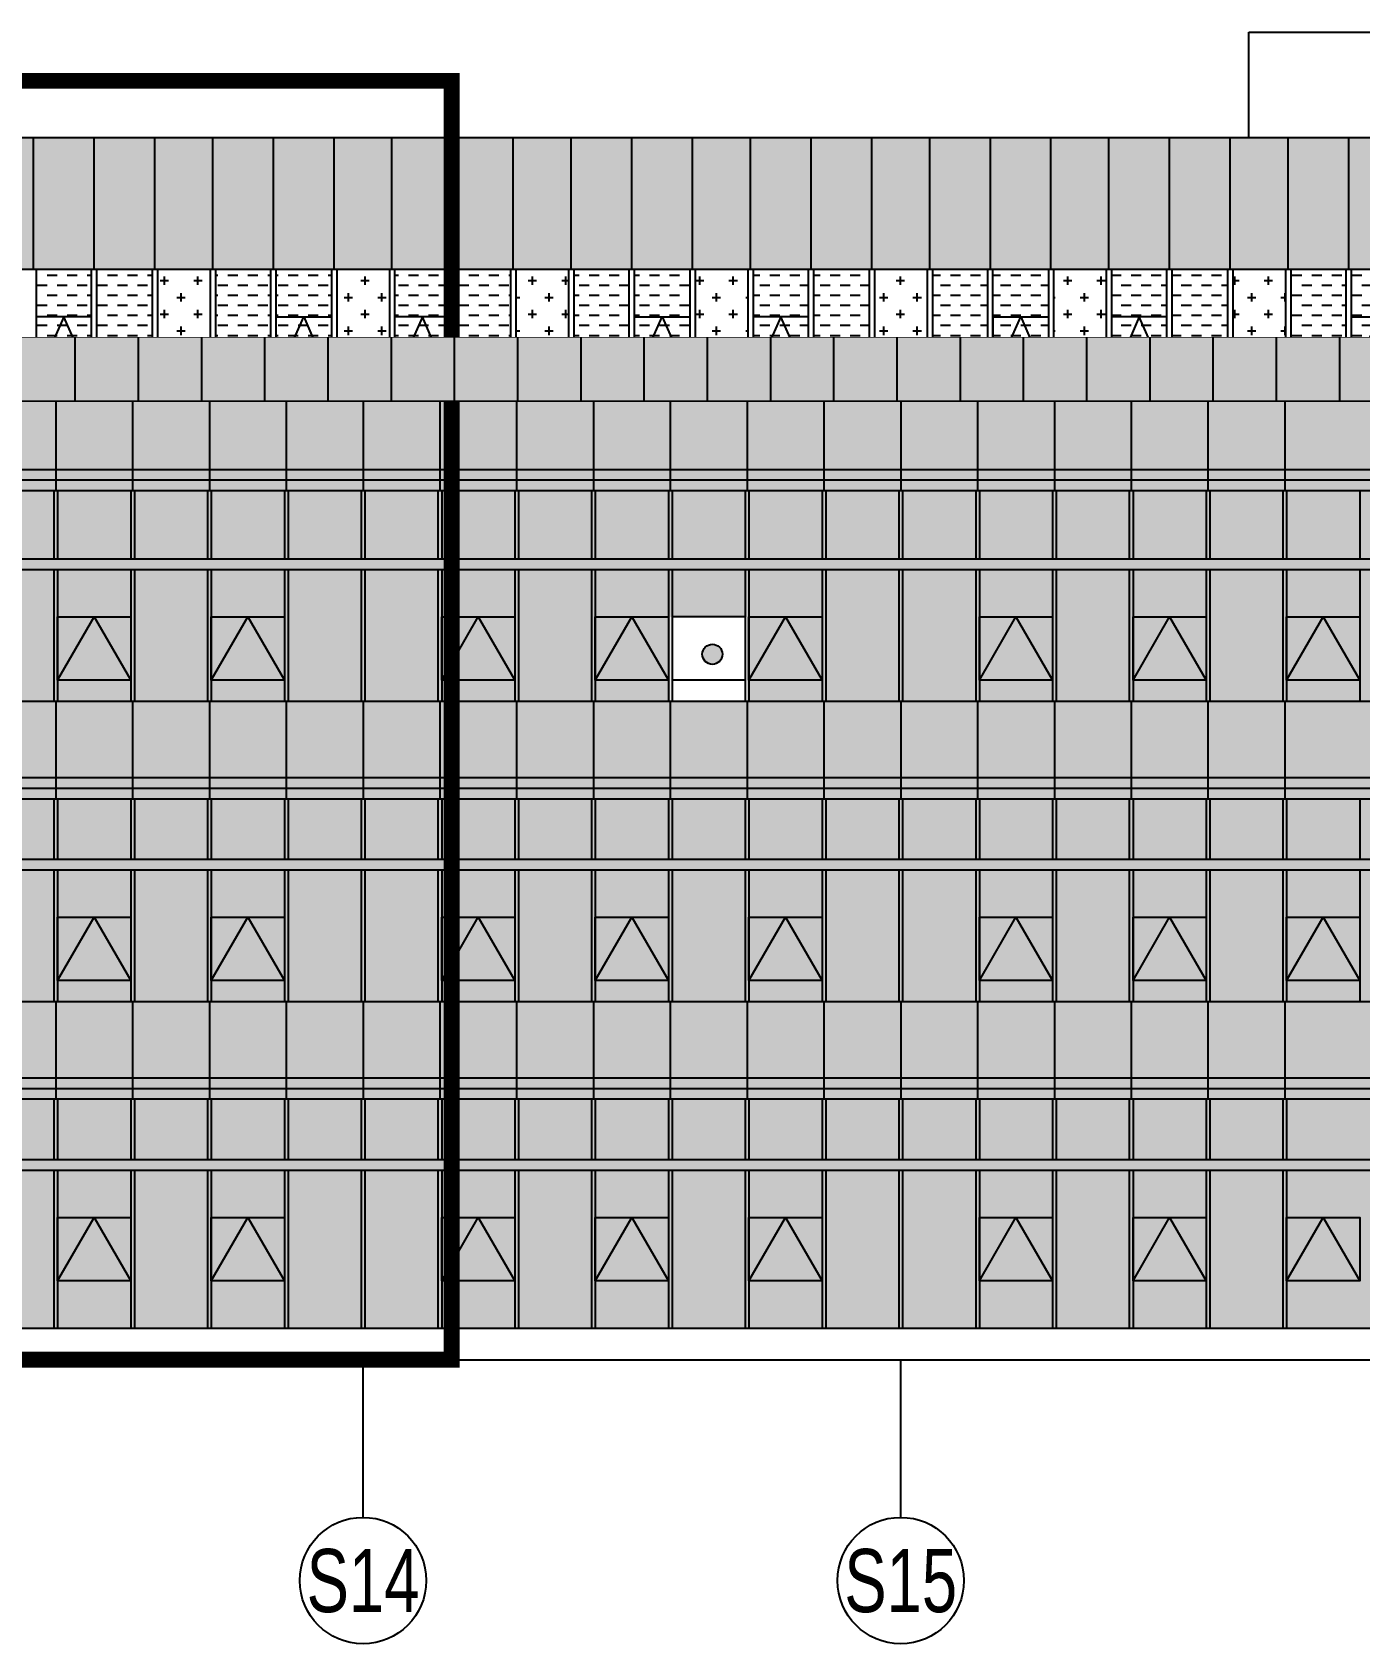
# Model space of a CAD drawing. Extents: x 1849385 to 2804940, y -773301 to -409130.
# Drawn here: x 2291785 to 2316982, y -550305 to -519712 of the extents above; entities that cross this region are included whole.
import ezdxf
from ezdxf.enums import TextEntityAlignment as Align
from ezdxf.xclip import XClip

# ---------------------------------------------------------------- set-up
doc = ezdxf.new("R2010")
doc.units = 0
doc.header["$XCLIPFRAME"] = 0
doc.linetypes.add('DASHED', pattern=[0.75, 0.5, -0.25])
for name, color, linetype in [('#填充层', 8, 'Continuous'), ('#大样、节点索引蓝线', 170, 'Continuous'), ('#幕墙分格线-立面', 7, 'Continuous'), ('#标注', 1, 'Continuous'), ('#结构边线+内凹外凸边线', 5, 'Continuous'), ('dim', 7, 'Continuous'), ('消防救援', 1, 'Continuous')]:
    doc.layers.add(name, color=color, linetype=linetype)
doc.styles.add('JHZX', font='jrs.shx', dxfattribs={"width": 0.6, "bigfont": 'jhz.shx'})
pattern_1 = [(0, (-2165390.6, 544911.9), (317.5, 317.5), [158.75, -476.25]), (90, (-2165311.2, 544832.54), (-317.5, 317.5), [158.75, -476.25])]
pattern_2 = [(0, (-2342986.7, 521711.91), (190.5, 190.5), [190.5, -190.5])]

# ---------------------------------------------------------------- blocks, each defined once
blk = doc.blocks.new('*U6')
at = {"linetype": 'ByBlock'}
blk.add_line((0, -20), (0, -10.02375), dxfattribs=at)
blk.add_circle((0, -24), 4, dxfattribs=at)
at = {"color": 2, "linetype": 'ByBlock', "style": 'JHZX', "width": 0.75}
blk.add_attdef('AXES', text='', height=4, dxfattribs=at).set_placement((0, -24), align=Align.MIDDLE_CENTER)
blk = doc.blocks.new('A$C1BDD5639')
at = {"layer": '消防救援', "linetype": 'ByBlock'}
h = blk.add_hatch(color=256, dxfattribs=at)
h.dxf.hatch_style = 1
edge = h.paths.add_edge_path()
edge.add_arc((-283, 16), 191, 0, 360)
blk.add_circle((-283, 16), 191, dxfattribs=at)
blk = doc.blocks.new('A$C1b7c4d9e')
at = {"layer": '#标注', "color": 6, "ltscale": 300}
blk.add_lwpolyline([(-694, 0), (694, 0), (694, -1200), (-694, -1200)], close=True, dxfattribs=at)
blk.add_lwpolyline([(-694, -1200), (0, 0), (694, -1200)], dxfattribs=at)
blk = doc.blocks.new('A$C27fe7896')
at = {"layer": '#标注', "color": 6, "ltscale": 300}
for points in [[(-596, 0), (596, 0), (596, -1200), (-596, -1200), (-596, 0)], [(-596, -1200), (0, 0), (596, -1200)]]:
    blk.add_lwpolyline(points, dxfattribs=at)
blk = doc.blocks.new('A$C46997a60')
at = {"layer": '#填充层'}
h = blk.add_hatch(dxfattribs=at)
h.set_pattern_fill('CROSS', color=8, scale=200)
h.set_pattern_definition(pattern_1)
h.paths.add_polyline_path([(128772, 19400), (129772, 19400), (129772, 20700), (128772, 20700)])
h = blk.add_hatch(dxfattribs=at)
h.set_pattern_fill('CROSS', color=8, scale=200)
h.set_pattern_definition(pattern_1)
h.paths.add_polyline_path([(132173, 19400), (133173, 19400), (133173, 20700), (132173, 20700)])
h = blk.add_hatch(dxfattribs=at)
h.set_pattern_fill('CROSS', color=8, scale=200)
h.set_pattern_definition(pattern_1)
h.paths.add_polyline_path([(135575, 19400), (136575, 19400), (136575, 20700), (135575, 20700)])
h = blk.add_hatch(dxfattribs=at)
h.set_pattern_fill('CROSS', color=8, scale=200)
h.set_pattern_definition(pattern_1)
h.paths.add_polyline_path([(138977, 19400), (139977, 19400), (139977, 20700), (138977, 20700)])
h = blk.add_hatch(dxfattribs=at)
h.set_pattern_fill('CROSS', color=8, scale=200)
h.set_pattern_definition(pattern_1)
h.paths.add_polyline_path([(142379, 19400), (143379, 19400), (143379, 20700), (142379, 20700)])
h = blk.add_hatch(dxfattribs=at)
h.set_pattern_fill('CROSS', color=8, scale=200)
h.set_pattern_definition(pattern_1)
h.paths.add_polyline_path([(145781, 19400), (146781, 19400), (146781, 20700), (145781, 20700)])
h = blk.add_hatch(dxfattribs=at)
h.set_pattern_fill('CROSS', color=8, scale=200)
h.set_pattern_definition(pattern_1)
h.paths.add_polyline_path([(149183, 19400), (150183, 19400), (150183, 20700), (149183, 20700)])
at = {"layer": '#幕墙分格线-立面'}
for p, q in [((149485, 23200), (149485, 25200)), ((149485, 25200), (163390, 25200)), ((28117, 23200), (177596, 23200)), ((28117, 20700), (177596, 20700)), ((126470, 20700), (126470, 19400)), ((127521, 19400), (127521, 20700)), ((127621, 19400), (127621, 20700)), ((128672, 20700), (128672, 19400)), ((128772, 20700), (128772, 19400)), ((129772, 20700), (129772, 19400)), ((129872, 20700), (129872, 19400)), ((130923, 19400), (130923, 20700)), ((131023, 19400), (131023, 20700)), ((132073, 20700), (132073, 19400)), ((132173, 20700), (132173, 19400)), ((133173, 20700), (133173, 19400)), ((133273, 20700), (133273, 19400)), ((134324, 19400), (134324, 20700)), ((134424, 19400), (134424, 20700)), ((135475, 20700), (135475, 19400)), ((135575, 20700), (135575, 19400)), ((136575, 20700), (136575, 19400)), ((136675, 20700), (136675, 19400)), ((137726, 19400), (137726, 20700)), ((137826, 19400), (137826, 20700)), ((138877, 20700), (138877, 19400)), ((138977, 20700), (138977, 19400)), ((139977, 20700), (139977, 19400)), ((140077, 20700), (140077, 19400)), ((141128, 19400), (141128, 20700)), ((141228, 19400), (141228, 20700)), ((142279, 20700), (142279, 19400)), ((142379, 20700), (142379, 19400)), ((143379, 20700), (143379, 19400)), ((143479, 20700), (143479, 19400)), ((144530, 19400), (144530, 20700)), ((144630, 19400), (144630, 20700)), ((145681, 20700), (145681, 19400)), ((145781, 20700), (145781, 19400)), ((146781, 20700), (146781, 19400)), ((146881, 20700), (146881, 19400)), ((147932, 19400), (147932, 20700)), ((148032, 19400), (148032, 20700)), ((149083, 20700), (149083, 19400)), ((149183, 20700), (149183, 19400)), ((150183, 20700), (150183, 19400)), ((150283, 20700), (150283, 19400)), ((151334, 19400), (151334, 20700)), ((151434, 19400), (151434, 20700)), ((16261, 18200), (177596, 18200)), ((16261, 18200), (177596, 18200)), ((16261, 16900), (177596, 16900)), ((16361, 16700), (177496, 16700)), ((16461, 16500), (177396, 16500)), ((126807, 16500), (126807, 15200)), ((126877, 16500), (126877, 15200)), ((128265, 16500), (128265, 15200)), ((128335, 16500), (128335, 15200)), ((129723, 16500), (129723, 15200)), ((129793, 16500), (129793, 15200)), ((131181, 16500), (131181, 15200)), ((131251, 16500), (131251, 15200)), ((132638, 16500), (132638, 15200)), ((132708, 16500), (132708, 15200)), ((134096, 16500), (134096, 15200)), ((134166, 16500), (134166, 15200)), ((135554, 16500), (135554, 15200)), ((135624, 16500), (135624, 15200)), ((137012, 16500), (137012, 15200)), ((137082, 16500), (137082, 15200)), ((138470, 16500), (138470, 15200)), ((138540, 16500), (138540, 15200)), ((139928, 16500), (139928, 15200)), ((139998, 16500), (139998, 15200)), ((141386, 16500), (141386, 15200)), ((141456, 16500), (141456, 15200)), ((142844, 16500), (142844, 15200)), ((142914, 16500), (142914, 15200)), ((144302, 16500), (144302, 15200)), ((144372, 16500), (144372, 15200)), ((145760, 16500), (145760, 15200)), ((145830, 16500), (145830, 15200)), ((147218, 16500), (147218, 15200)), ((147288, 16500), (147288, 15200)), ((148676, 16500), (148676, 15200)), ((148746, 16500), (148746, 15200)), ((150134, 16500), (150134, 15200)), ((150204, 16500), (150204, 15200)), ((151592, 16500), (151592, 15200)), ((16461, 15200), (175446, 15200)), ((16461, 15000), (175446, 15000)), ((126807, 15000), (126807, 12500)), ((126877, 15000), (126877, 12500)), ((128265, 15000), (128265, 12500)), ((128335, 15000), (128335, 12500)), ((129723, 15000), (129723, 12500)), ((129793, 15000), (129793, 12500)), ((131181, 15000), (131181, 12500)), ((131251, 15000), (131251, 12500)), ((132638, 15000), (132638, 12500)), ((132708, 15000), (132708, 12500)), ((134096, 15000), (134096, 12500)), ((134166, 15000), (134166, 12500)), ((135554, 15000), (135554, 12500)), ((135624, 15000), (135624, 12500)), ((137012, 15000), (137012, 12500)), ((137082, 15000), (137082, 12500)), ((138470, 15000), (138470, 12500)), ((138540, 15000), (138540, 12500)), ((139928, 15000), (139928, 12500)), ((139998, 15000), (139998, 12500)), ((141386, 15000), (141386, 12500)), ((141456, 15000), (141456, 12500)), ((142844, 15000), (142844, 12500)), ((142914, 15000), (142914, 12500)), ((144302, 15000), (144302, 12500)), ((144372, 15000), (144372, 12500)), ((145760, 15000), (145760, 12500)), ((145830, 15000), (145830, 12500)), ((147218, 15000), (147218, 12500)), ((147288, 15000), (147288, 12500)), ((148676, 15000), (148676, 12500)), ((148746, 15000), (148746, 12500)), ((150134, 15000), (150134, 12500)), ((150204, 15000), (150204, 12500)), ((151592, 15000), (151592, 12500)), ((16261, 12500), (198557, 12500)), ((126842, 12500), (126842, 10650)), ((128300, 12500), (128300, 10650)), ((129758, 12500), (129758, 10650)), ((131216, 12500), (131216, 10650)), ((132673, 12500), (132673, 10650)), ((134131, 12500), (134131, 10650)), ((135589, 12500), (135589, 10650)), ((137047, 12500), (137047, 10650)), ((138505, 12500), (138505, 10650)), ((139963, 12500), (139963, 10650)), ((141421, 12500), (141421, 10650)), ((142879, 12500), (142879, 10650)), ((144337, 12500), (144337, 10650)), ((145795, 12500), (145795, 10650)), ((147253, 12500), (147253, 10650)), ((148711, 12500), (148711, 10650)), ((150169, 12500), (150169, 10650)), ((16261, 11050), (198557, 11050)), ((16361, 10850), (198457, 10850)), ((16461, 10650), (198357, 10650)), ((126807, 10650), (126807, 9500)), ((126877, 10650), (126877, 9500)), ((128265, 10650), (128265, 9500)), ((128335, 10650), (128335, 9500)), ((129723, 10650), (129723, 9500)), ((129793, 10650), (129793, 9500)), ((131181, 10650), (131181, 9500)), ((131251, 10650), (131251, 9500)), ((132638, 10650), (132638, 9500)), ((132708, 10650), (132708, 9500)), ((134096, 10650), (134096, 9500)), ((134166, 10650), (134166, 9500)), ((135554, 10650), (135554, 9500)), ((135624, 10650), (135624, 9500)), ((137012, 10650), (137012, 9500)), ((137082, 10650), (137082, 9500)), ((138470, 10650), (138470, 9500)), ((138540, 10650), (138540, 9500)), ((139928, 10650), (139928, 9500)), ((139998, 10650), (139998, 9500)), ((141386, 10650), (141386, 9500)), ((141456, 10650), (141456, 9500)), ((142844, 10650), (142844, 9500)), ((142914, 10650), (142914, 9500)), ((144302, 10650), (144302, 9500)), ((144372, 10650), (144372, 9500)), ((145760, 10650), (145760, 9500)), ((145830, 10650), (145830, 9500)), ((147218, 10650), (147218, 9500)), ((147288, 10650), (147288, 9500)), ((148676, 10650), (148676, 9500)), ((148746, 10650), (148746, 9500)), ((150134, 10650), (150134, 9500)), ((150204, 10650), (150204, 9500)), ((151592, 10650), (151592, 9500)), ((18061, 9500), (198357, 9500)), ((18061, 9300), (198357, 9300)), ((126807, 9300), (126807, 6800)), ((126877, 9300), (126877, 6800)), ((128265, 9300), (128265, 6800)), ((128335, 9300), (128335, 6800)), ((129723, 9300), (129723, 6800)), ((129793, 9300), (129793, 6800)), ((131181, 9300), (131181, 6800)), ((131251, 9300), (131251, 6800)), ((132638, 9300), (132638, 6800)), ((132708, 9300), (132708, 6800)), ((134096, 9300), (134096, 6800)), ((134166, 9300), (134166, 6800)), ((135554, 9300), (135554, 6800)), ((135624, 9300), (135624, 6800)), ((137012, 9300), (137012, 6800)), ((137082, 9300), (137082, 6800)), ((138470, 9300), (138470, 6800)), ((138540, 9300), (138540, 6800)), ((139928, 9300), (139928, 6800)), ((139998, 9300), (139998, 6800)), ((141386, 9300), (141386, 6800)), ((141456, 9300), (141456, 6800)), ((142844, 9300), (142844, 6800)), ((142914, 9300), (142914, 6800)), ((144302, 9300), (144302, 6800)), ((144372, 9300), (144372, 6800)), ((145760, 9300), (145760, 6800)), ((145830, 9300), (145830, 6800)), ((147218, 9300), (147218, 6800)), ((147288, 9300), (147288, 6800)), ((148676, 9300), (148676, 6800)), ((148746, 9300), (148746, 6800)), ((150134, 9300), (150134, 6800)), ((150204, 9300), (150204, 6800)), ((151592, 9300), (151592, 6800)), ((-3450, 6800), (198557, 6800)), ((126842, 6800), (126842, 4950)), ((128300, 6800), (128300, 4950)), ((129758, 6800), (129758, 4950)), ((131216, 6800), (131216, 4950)), ((132673, 6800), (132673, 4950)), ((134131, 6800), (134131, 4950)), ((135589, 6800), (135589, 4950)), ((137047, 6800), (137047, 4950)), ((138505, 6800), (138505, 4950)), ((139963, 6800), (139963, 4950)), ((141421, 6800), (141421, 4950)), ((142879, 6800), (142879, 4950)), ((144337, 6800), (144337, 4950)), ((145795, 6800), (145795, 4950)), ((147253, 6800), (147253, 4950)), ((148711, 6800), (148711, 4950)), ((150169, 6800), (150169, 4950)), ((-3450, 5350), (198557, 5350)), ((-3350, 5150), (198457, 5150)), ((-3250, 4950), (198357, 4950)), ((126807, 4950), (126807, 3800)), ((126877, 4950), (126877, 3800)), ((128265, 4950), (128265, 3800)), ((128335, 4950), (128335, 3800)), ((129723, 4950), (129723, 3800)), ((129793, 4950), (129793, 3800)), ((131181, 4950), (131181, 3800)), ((131251, 4950), (131251, 3800)), ((132638, 4950), (132638, 3800)), ((132708, 4950), (132708, 3800)), ((134096, 4950), (134096, 3800)), ((134166, 4950), (134166, 3800)), ((135554, 4950), (135554, 3800)), ((135624, 4950), (135624, 3800)), ((137012, 4950), (137012, 3800)), ((137082, 4950), (137082, 3800)), ((138470, 4950), (138470, 3800)), ((138540, 4950), (138540, 3800)), ((139928, 4950), (139928, 3800)), ((139998, 4950), (139998, 3800)), ((141386, 4950), (141386, 3800)), ((141456, 4950), (141456, 3800)), ((142844, 4950), (142844, 3800)), ((142914, 4950), (142914, 3800)), ((144302, 4950), (144302, 3800)), ((144372, 4950), (144372, 3800)), ((145760, 4950), (145760, 3800)), ((145830, 4950), (145830, 3800)), ((147218, 4950), (147218, 3800)), ((147288, 4950), (147288, 3800)), ((148676, 4950), (148676, 3800)), ((148746, 4950), (148746, 3800)), ((150134, 4950), (150134, 3800)), ((150204, 4950), (150204, 3800)), ((-3250, 3800), (196257, 3800)), ((-3250, 3600), (196257, 3600)), ((126807, 3600), (126807, 600)), ((126877, 3600), (126877, 600)), ((128265, 3600), (128265, 600)), ((128335, 3600), (128335, 600)), ((129723, 3600), (129723, 600)), ((129793, 3600), (129793, 600)), ((131181, 3600), (131181, 600)), ((131251, 3600), (131251, 600)), ((132638, 3600), (132638, 600)), ((132708, 3600), (132708, 600)), ((134096, 3600), (134096, 600)), ((134166, 3600), (134166, 600)), ((135554, 3600), (135554, 600)), ((135624, 3600), (135624, 600)), ((137012, 3600), (137012, 600)), ((137082, 3600), (137082, 600)), ((138470, 3600), (138470, 600)), ((138540, 3600), (138540, 600)), ((139928, 3600), (139928, 600)), ((139998, 3600), (139998, 600)), ((141386, 3600), (141386, 600)), ((141456, 3600), (141456, 600)), ((142844, 3600), (142844, 600)), ((142914, 3600), (142914, 600)), ((144302, 3600), (144302, 600)), ((144372, 3600), (144372, 600)), ((145760, 3600), (145760, 600)), ((145830, 3600), (145830, 600)), ((147218, 3600), (147218, 600)), ((147288, 3600), (147288, 600)), ((148676, 3600), (148676, 600)), ((148746, 3600), (148746, 600)), ((150134, 3600), (150134, 600)), ((150204, 3600), (150204, 600)), ((-3250, 600), (196257, 600))]:
    blk.add_line(p, q, dxfattribs=at)
at = {"layer": '#幕墙分格线-立面', "ltscale": 300}
for points in [[(126420, 20700), (126420, 23200)], [(127571, 20700), (127571, 23200)], [(128722, 20700), (128722, 23200)], [(129822, 20700), (129822, 23200)], [(130973, 20700), (130973, 23200)], [(132123, 20700), (132123, 23200)], [(133223, 20700), (133223, 23200)], [(134374, 20700), (134374, 23200)], [(135525, 20700), (135525, 23200)], [(136625, 20700), (136625, 23200)], [(137776, 20700), (137776, 23200)], [(138927, 20700), (138927, 23200)], [(140027, 20700), (140027, 23200)], [(141178, 20700), (141178, 23200)], [(142329, 20700), (142329, 23200)], [(143429, 20700), (143429, 23200)], [(144580, 20700), (144580, 23200)], [(145731, 20700), (145731, 23200)], [(146831, 20700), (146831, 23200)], [(147982, 20700), (147982, 23200)], [(149133, 20700), (149133, 23200)], [(150233, 20700), (150233, 23200)], [(151384, 20700), (151384, 23200)], [(-8188, 0), (200161, 0)]]:
    blk.add_lwpolyline(points, dxfattribs=at)
blk.add_lwpolyline([(16821, 19400), (177296, 19400), (177296, 18200), (16821, 18200)], close=True, dxfattribs=at)
for points in [[(139928, 14100), (138540, 14100)], [(139928, 12900), (138540, 12900)]]:
    blk.add_lwpolyline(points)
at = {"layer": '#幕墙分格线-立面', "color": 6, "ltscale": 300}
ref = blk.add_blockref('A$C27fe7896', (126995, 19800), dxfattribs=dict(at, xscale=-0.8817114093959731))
XClip(ref).set_block_clipping_path([(-57048.968719501, -399.9999999999), (112143.745376965, 900.0000000001)])
ref = blk.add_blockref('A$C27fe7896', (131548, 19800), dxfattribs=dict(at, xscale=0.8817114093959731))
XClip(ref).set_block_clipping_path([(-117307.369901753, -399.9999999999), (51885.344194713, 900.0000000001)])
ref = blk.add_blockref('A$C27fe7896', (133799, 19800), dxfattribs=dict(at, xscale=-0.8817114093959731))
XClip(ref).set_block_clipping_path([(-49332.4201935879, -399.9999999999), (119860.2939028782, 900.0000000001)])
ref = blk.add_blockref('A$C27fe7896', (138352, 19800), dxfattribs=dict(at, xscale=0.8817114093959731))
XClip(ref).set_block_clipping_path([(-125023.9184276648, -400.0000000169), (44168.7956688013, 899.9999999831)])
ref = blk.add_blockref('A$C27fe7896', (140603, 19800), dxfattribs=dict(at, xscale=-0.8817114093959731))
XClip(ref).set_block_clipping_path([(-41615.8716676771, -399.9999999999), (127576.842428789, 900.0000000001)])
ref = blk.add_blockref('A$C27fe7896', (145156, 19800), dxfattribs=dict(at, xscale=0.8817114093959731))
XClip(ref).set_block_clipping_path([(-132740.4669535751, -399.9999999999), (36452.2471428909, 900.0000000001)])
ref = blk.add_blockref('A$C27fe7896', (147407, 19800), dxfattribs=dict(at, xscale=-0.8817114093959731))
XClip(ref).set_block_clipping_path([(-33899.3231417672, -399.9999999999), (135293.3909546989, 900.0000000001)])
ref = blk.add_blockref('A$C27fe7896', (151960, 19800), dxfattribs=dict(at, xscale=0.8817114093959731))
XClip(ref).set_block_clipping_path([(-140457.015479486, -399.9999999999), (28735.6986169801, 900.0000000001)])
for p in [(127571, 14100), (130487, 14100), (134860, 14100), (137776, 14100), (140692, 14100), (145066, 14100), (147982, 14100), (150898, 14100), (127571, 8400), (130487, 8400), (134860, 8400), (137776, 8400), (140692, 8400), (145066, 8400), (147982, 8400), (150898, 8400), (127571, 2700), (130487, 2700), (134860, 2700), (137776, 2700), (140692, 2700), (145066, 2700), (147982, 2700), (150898, 2700)]:
    blk.add_blockref('A$C1b7c4d9e', p, dxfattribs=at)
at = {"layer": '消防救援', "linetype": 'ByBlock', "rotation": 270}
blk.add_blockref('A$C1BDD5639', (139288, 13108), dxfattribs=at)
at = {"ltscale": 300}
blk.add_wipeout([(16821, 19400), (177296, 19400), (177296, 18200), (16821, 18200)], dxfattribs=at).dxf.layer = 'dim'
at = {"layer": '#幕墙分格线-立面'}
for p, q in [((126842, 18200), (126842, 16500)), ((128300, 18200), (128300, 16500)), ((129758, 18200), (129758, 16500)), ((131216, 18200), (131216, 16500)), ((132673, 18200), (132673, 16500)), ((134131, 18200), (134131, 16500)), ((135589, 18200), (135589, 16500)), ((137047, 18200), (137047, 16500)), ((138505, 18200), (138505, 16500)), ((139963, 18200), (139963, 16500)), ((141421, 18200), (141421, 16500)), ((142879, 18200), (142879, 16500)), ((144337, 18200), (144337, 16500)), ((145795, 18200), (145795, 16500)), ((147253, 18200), (147253, 16500)), ((148711, 18200), (148711, 16500)), ((150169, 18200), (150169, 16500))]:
    blk.add_line(p, q, dxfattribs=at)
blk = doc.blocks.new('tc1VCBN')
at = {"layer": '#填充层', "ltscale": 5}
h = blk.add_hatch(dxfattribs=at)
h.set_pattern_fill('DOTS', color=256, scale=200)
h.set_pattern_definition([(0, (-2342986.7, 521711.9), (158.75, 317.5), [0, -317.5])])
h.paths.add_polyline_path([(-149479, 0), (0, 0), (0, -2500), (-149479, -2500)])
h.paths.add_polyline_path([(-200, -6700), (-161154, -6700), (-161154, -5000), (-200, -5000)])
h.paths.add_polyline_path([(-161121, -10700), (20761, -10700), (20761, -12550), (-161121, -12550)])
h.paths.add_polyline_path([(20761, -18250), (-180862, -18250), (-180862, -16400), (20761, -16400)])
at = {"layer": '#填充层'}
h = blk.add_hatch(dxfattribs=at)
h.set_pattern_fill('DASH', color=256, scale=200, style=0)
h.set_pattern_definition(pattern_2)
h.paths.add_polyline_path([(-51126, -2500), (-50075, -2500), (-50075, -3800), (-51126, -3800)])
h = blk.add_hatch(dxfattribs=at)
h.set_pattern_fill('DASH', color=256, scale=200, style=0)
h.set_pattern_definition(pattern_2)
h.paths.add_polyline_path([(-49975, -2500), (-48924, -2500), (-48924, -3800), (-49975, -3800)])
h = blk.add_hatch(dxfattribs=at)
h.set_pattern_fill('DASH', color=256, scale=200, style=0)
h.set_pattern_definition(pattern_2)
h.paths.add_polyline_path([(-47724, -2500), (-46674, -2500), (-46674, -3800), (-47724, -3800)])
h = blk.add_hatch(dxfattribs=at)
h.set_pattern_fill('DASH', color=256, scale=200, style=0)
h.set_pattern_definition(pattern_2)
h.paths.add_polyline_path([(-46574, -2500), (-45523, -2500), (-45523, -3800), (-46574, -3800)])
h = blk.add_hatch(dxfattribs=at)
h.set_pattern_fill('DASH', color=256, scale=200, style=0)
h.set_pattern_definition(pattern_2)
h.paths.add_polyline_path([(-44323, -2500), (-43272, -2500), (-43272, -3800), (-44323, -3800)])
h = blk.add_hatch(dxfattribs=at)
h.set_pattern_fill('DASH', color=256, scale=200, style=0)
h.set_pattern_definition(pattern_2)
h.paths.add_polyline_path([(-43172, -2500), (-42121, -2500), (-42121, -3800), (-43172, -3800)])
h = blk.add_hatch(dxfattribs=at)
h.set_pattern_fill('DASH', color=256, scale=200, style=0)
h.set_pattern_definition(pattern_2)
h.paths.add_polyline_path([(-40921, -2500), (-39870, -2500), (-39870, -3800), (-40921, -3800)])
h = blk.add_hatch(dxfattribs=at)
h.set_pattern_fill('DASH', color=256, scale=200, style=0)
h.set_pattern_definition(pattern_2)
h.paths.add_polyline_path([(-39770, -2500), (-38719, -2500), (-38719, -3800), (-39770, -3800)])
h = blk.add_hatch(dxfattribs=at)
h.set_pattern_fill('DASH', color=256, scale=200, style=0)
h.set_pattern_definition(pattern_2)
h.paths.add_polyline_path([(-37519, -2500), (-36468, -2500), (-36468, -3800), (-37519, -3800)])
h = blk.add_hatch(dxfattribs=at)
h.set_pattern_fill('DASH', color=256, scale=200, style=0)
h.set_pattern_definition(pattern_2)
h.paths.add_polyline_path([(-36368, -2500), (-35317, -2500), (-35317, -3800), (-36368, -3800)])
h = blk.add_hatch(dxfattribs=at)
h.set_pattern_fill('DASH', color=256, scale=200, style=0)
h.set_pattern_definition(pattern_2)
h.paths.add_polyline_path([(-34117, -2500), (-33066, -2500), (-33066, -3800), (-34117, -3800)])
h = blk.add_hatch(dxfattribs=at)
h.set_pattern_fill('DASH', color=256, scale=200, style=0)
h.set_pattern_definition(pattern_2)
h.paths.add_polyline_path([(-32966, -2500), (-31915, -2500), (-31915, -3800), (-32966, -3800)])
h = blk.add_hatch(dxfattribs=at)
h.set_pattern_fill('DASH', color=256, scale=200, style=0)
h.set_pattern_definition(pattern_2)
h.paths.add_polyline_path([(-30715, -2500), (-29664, -2500), (-29664, -3800), (-30715, -3800)])
h = blk.add_hatch(dxfattribs=at)
h.set_pattern_fill('DASH', color=256, scale=200, style=0)
h.set_pattern_definition(pattern_2)
h.paths.add_polyline_path([(-29564, -2500), (-28513, -2500), (-28513, -3800), (-29564, -3800)])
h = blk.add_hatch(dxfattribs=at)
h.set_pattern_fill('DASH', color=256, scale=200, style=0)
h.set_pattern_definition(pattern_2)
h.paths.add_polyline_path([(-27313, -2500), (-26262, -2500), (-26262, -3800), (-27313, -3800)])
h = blk.add_hatch(dxfattribs=at)
h.set_pattern_fill('DASH', color=256, scale=200, style=0)
h.set_pattern_definition(pattern_2)
h.paths.add_polyline_path([(-26162, -2500), (-25111, -2500), (-25111, -3800), (-26162, -3800)])
at = {"layer": '#填充层', "ltscale": 5}
h = blk.add_hatch(dxfattribs=at)
h.set_pattern_fill('玻璃A', color=256, scale=200)
h.set_pattern_definition([(45, (-2342986.7, 521711.9), (-1131.3708, 1131.3708), [800, -800]), (45, (-2342986.7, 521994.8), (-1131.3708, 1131.3708), [400, -1200]), (45, (-2342703.9, 521711.9), (-1131.3708, 1131.3708), [400, -1200])])
h.paths.add_polyline_path([(-180486, -15200), (-159285, -15200), (-159285, -16400), (-180486, -16400)])
h.paths.add_polyline_path([(-160775, -3800), (-300, -3800), (-300, -5000), (-160775, -5000)])
h.paths.add_polyline_path([(20401, -9500), (-2527, -9500), (-2527, -10700), (20401, -10700)])
h = blk.add_hatch(dxfattribs=at)
h.set_pattern_fill('玻璃1', color=256, scale=200)
h.set_pattern_definition([(45, (-2342986.7, 521791.9), (-979.76716, 979.76716), [448, -1152]), (45, (-2342794.7, 521871.9), (-979.76716, 979.76716), [192, -1408]), (45, (-2342986.7, 521871.9), (-979.76716, 979.76716), [320, -1280]), (45, (-2342890.7, 521791.9), (1074.8023, -1074.8023), [400, -1200]), (45, (-2342986.7, 521711.9), (-979.76716, 979.76716), [640, -960]), (45, (-2342986.7, 521951.9), (-979.76716, 979.76716), [160, -1440])])
h.paths.add_polyline_path([(-18680, -10700), (-18680, -9100), (-17222, -9100), (-17222, -10700), (-2300, -10700), (-2300, -6700), (-113446, -6700), (-113446, -8000), (-114904, -8000), (-114904, -6700), (-160885, -6700), (-160885, -10700), (-151353, -10700), (-151353, -9100), (-149895, -9100), (-149895, -10700), (-130942, -10700), (-130942, -9100), (-129484, -9100), (-129484, -10700), (-110530, -10700), (-110530, -9100), (-109072, -9100), (-109072, -10700), (-79913, -10700), (-79913, -9100), (-78455, -9100), (-78455, -10700), (-59502, -10700), (-59502, -9100), (-58044, -9100), (-58044, -10700), (-39091, -10700), (-39091, -9100), (-37633, -9100), (-37633, -10700)])
h.paths.add_polyline_path([(-65369, -12550), (-65369, -13900), (-71166, -13900), (-71166, -12550), (-128026, -12550), (-128026, -13900), (-135316, -13900), (-135316, -12550), (-159285, -12550), (-159285, -16400), (20511, -16400), (20511, -12550)])
h.paths.add_polyline_path([(-69743, -19600), (-69743, -18250), (-130942, -18250), (-130942, -19600), (-142605, -19600), (-142605, -18250), (-180596, -18250), (-180596, -22600), (-146709, -22600), (-146709, -19600), (-144098, -19600), (-144098, -22600), (-125145, -22600), (-123617, -22600), (-116397, -22600), (-116397, -19600), (-114427, -19600), (-114427, -22600), (-72517, -22600), (-72517, -19600), (-71131, -19600), (-71131, -22600), (-17399, -22600), (-17399, -19600), (-15729, -19600), (-15729, -22600), (18411, -22600), (18411, -18250), (-66757, -18250), (-66757, -19600)])
at = {"layer": '#幕墙分格线-立面', "ltscale": 300}
for points in [[(-50385, -5000), (-50385, -3800)], [(-49185, -5000), (-49185, -3800)], [(-47985, -5000), (-47985, -3800)], [(-46785, -5000), (-46785, -3800)], [(-45585, -5000), (-45585, -3800)], [(-44385, -5000), (-44385, -3800)], [(-43185, -5000), (-43185, -3800)], [(-41985, -5000), (-41985, -3800)], [(-40785, -5000), (-40785, -3800)], [(-39585, -5000), (-39585, -3800)], [(-38385, -5000), (-38385, -3800)], [(-37185, -5000), (-37185, -3800)], [(-35985, -5000), (-35985, -3800)], [(-34785, -5000), (-34785, -3800)], [(-33585, -5000), (-33585, -3800)], [(-32385, -5000), (-32385, -3800)], [(-31185, -5000), (-31185, -3800)], [(-29985, -5000), (-29985, -3800)], [(-28785, -5000), (-28785, -3800)], [(-27585, -5000), (-27585, -3800)], [(-26385, -5000), (-26385, -3800)]]:
    blk.add_lwpolyline(points, dxfattribs=at)

msp = doc.modelspace()

# ---------------------------------------------------------------- linework, layer by layer
at = {"layer": '#大样、节点索引蓝线', "linetype": 'DASHED', "ltscale": 10000, "const_width": 300}
msp.add_lwpolyline([(2299745.6, -520633.3), (2276594.3, -520633.3), (2276594.3, -544911.9), (2299745.6, -544911.9)], close=True, dxfattribs=at)

# ---------------------------------------------------------------- block references
at = {"layer": '#标注', "linetype": 'ByBlock', "xscale": 300, "yscale": 300, "zscale": 300}
for p, values in [((2298064.1, -541904.8), {'AXES': 'S14'}), ((2308269.7, -541904.8), {'AXES': 'S15'})]:
    msp.add_blockref('*U6', p, dxfattribs=at).add_auto_attribs(values)

# ---------------------------------------------------------------- next in the draw order: block references
at = {"ltscale": 300}
msp.add_blockref('A$C46997a60', (2165390.6, -544911.9), dxfattribs=at)

# ---------------------------------------------------------------- next in the draw order: linework, layer by layer
at = {"layer": '#结构边线+内凹外凸边线', "ltscale": 300, "const_width": 20}
msp.add_lwpolyline([(2193507.5, -521711.9), (2342986.7, -521711.9), (2342986.7, -524211.9), (2193507.5, -524211.9)], close=True, dxfattribs=at)
for points in [[(2342986.7, -526711.9), (2342986.7, -528011.9), (2342886.7, -528011.9), (2342886.7, -528211.9), (2342786.7, -528211.9), (2342786.7, -528411.9), (2181851.9, -528411.9), (2181851.9, -528211.9), (2181751.9, -528211.9), (2181751.9, -528011.9), (2181651.9, -528011.9), (2181651.9, -526711.9), (2342986.7, -526711.9)], [(2363948, -532411.9), (2363948, -533861.9), (2363848, -533861.9), (2363848, -534061.9), (2363748, -534061.9), (2363748, -534261.9), (2181851.9, -534261.9), (2181851.9, -534061.9), (2181751.9, -534061.9), (2181751.9, -533861.9), (2181651.9, -533861.9), (2181651.9, -532411.9), (2363948, -532411.9)], [(2363948, -538111.9), (2363948, -539561.9), (2363848, -539561.9), (2363848, -539761.9), (2363748, -539761.9), (2363748, -539961.9), (2162140.6, -539961.9), (2162140.6, -539761.9), (2162040.6, -539761.9), (2162040.6, -539561.9), (2161940.6, -539561.9), (2161940.6, -538111.9), (2363948, -538111.9)]]:
    msp.add_lwpolyline(points, dxfattribs=at)

# ---------------------------------------------------------------- next in the draw order: block references
at = {"layer": '#填充层', "ltscale": 5}
msp.add_blockref('tc1VCBN', (2342986.7, -521711.9), dxfattribs=at)

doc.saveas('drawing.dxf')
